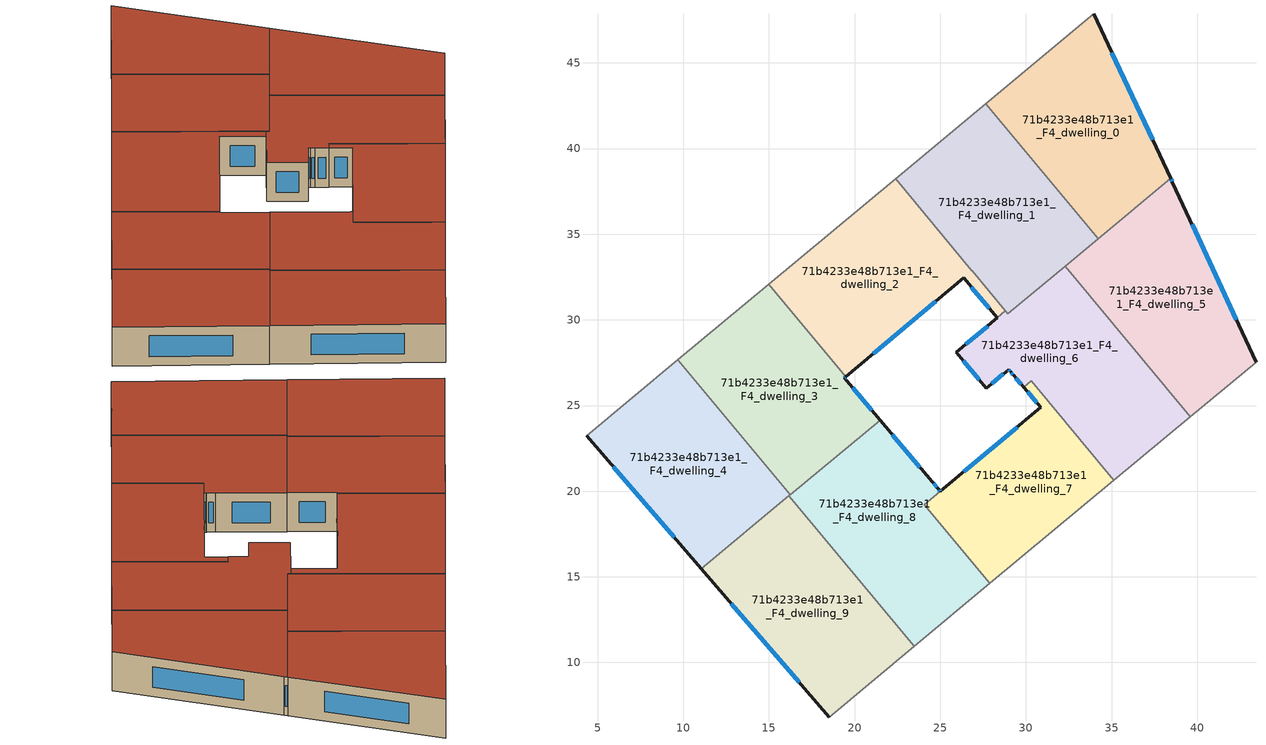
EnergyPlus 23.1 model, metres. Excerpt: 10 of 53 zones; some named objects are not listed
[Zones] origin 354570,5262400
71b4233e48b713e1_F4_dwelling_0
 floor to 71b4233e48b713e1_F3_dwelling_0 (EU_floor_Construction): 33.96,47.86 38.45,38.25 34.22,34.73 27.66,42.62 z12
 wall outside (EU_wall_Construction): 38.45,38.25 33.96,47.86 z12:15
 wall to 71b4233e48b713e1_F4_dwelling_1 (EU_wall_Construction): 27.66,42.62 34.22,34.73 z12:15
 wall adiabatic (EU_wall_Construction): 33.96,47.86 27.66,42.62 z12:15
 wall to 71b4233e48b713e1_F4_dwelling_5 (EU_wall_Construction): 34.22,34.73 38.45,38.25 z12:15
 window (EU_Window_Construction): 37.4,40.51 35.01,45.6 z12.7:14.3
 roof outside (EU_roof_Construction): 38.45,38.25 33.96,47.86 27.66,42.62 34.22,34.73 z15
71b4233e48b713e1_F4_dwelling_1
 floor to 71b4233e48b713e1_F3_dwelling_1 (EU_floor_Construction): 27.66,42.62 34.22,34.73 28.95,30.35 22.39,38.24 z12
 wall adiabatic (EU_wall_Construction): 27.66,42.62 22.39,38.24 z12:15
 wall to 71b4233e48b713e1_F4_dwelling_2 (EU_wall_Construction): 22.39,38.24 26.85,32.87 / 26.86,32.87 28.8,30.53 z12:15
 wall to 71b4233e48b713e1_F4_dwelling_6 (EU_wall_Construction): 28.8,30.52 28.95,30.35 32.29,33.13 z12:15
 wall to 71b4233e48b713e1_F4_dwelling_5 (EU_wall_Construction): 32.29,33.13 34.22,34.73 z12:15
 roof outside (EU_roof_Construction): 34.22,34.73 27.66,42.62 22.39,38.24 28.95,30.35 z15
71b4233e48b713e1_F4_dwelling_2
 floor to 71b4233e48b713e1_F3_dwelling_2 (EU_floor_Construction): 26.36,32.45 19.47,26.67 14.98,32.08 22.39,38.24 28.8,30.53 28.32,30.12 z12
 wall outside (EU_wall_Construction): 19.47,26.67 26.36,32.45 28.32,30.12 z12:15
 wall adiabatic (EU_wall_Construction): 22.39,38.24 14.98,32.08 z12:15
 wall to 71b4233e48b713e1_F4_dwelling_6 (EU_wall_Construction): 28.32,30.12 28.8,30.53 z12:15
 wall to 71b4233e48b713e1_F4_dwelling_3 (EU_wall_Construction): 14.98,32.08 19.47,26.67 z12:15
 window (EU_Window_Construction): 21.09,28.03 24.74,31.09 / 26.82,31.9 27.86,30.66 z12.7:14.3
 roof outside (EU_roof_Construction): 28.32,30.12 28.8,30.53 22.39,38.24 14.98,32.08 19.47,26.67 26.36,32.45 z15
71b4233e48b713e1_F4_dwelling_3
 floor to 71b4233e48b713e1_F3_dwelling_3 (EU_floor_Construction): 19.47,26.67 19.41,26.62 21.49,24.15 16.25,19.79 9.69,27.68 14.98,32.08 z12
 wall outside (EU_wall_Construction): 21.49,24.15 19.41,26.62 19.47,26.67 z12:15
 wall to 71b4233e48b713e1_F4_dwelling_4 (EU_wall_Construction): 9.69,27.68 16.25,19.79 z12:15
 wall adiabatic (EU_wall_Construction): 14.98,32.08 9.69,27.68 z12:15
 wall to 71b4233e48b713e1_F4_dwelling_8 (EU_wall_Construction): 16.25,19.79 21.49,24.15 z12:15
 window (EU_Window_Construction): 21,24.73 19.9,26.04 / 19.42,26.63 19.46,26.66 z12.7:14.3
 roof outside (EU_roof_Construction): 21.49,24.15 19.41,26.62 19.47,26.67 14.98,32.08 9.69,27.68 16.25,19.79 z15
71b4233e48b713e1_F4_dwelling_4
 floor to 71b4233e48b713e1_F3_dwelling_4 (EU_floor_Construction): 9.69,27.68 16.25,19.79 11.05,15.47 4.35,23.24 z12
 wall outside (EU_wall_Construction): 4.35,23.24 11.05,15.47 z12:15
 wall adiabatic (EU_wall_Construction): 9.69,27.68 4.35,23.24 z12:15
 wall to 71b4233e48b713e1_F4_dwelling_9 (EU_wall_Construction): 11.05,15.47 16.17,19.72 z12:15
 wall to 71b4233e48b713e1_F4_dwelling_8 (EU_wall_Construction): 16.17,19.72 16.25,19.79 z12:15
 window (EU_Window_Construction): 5.92,21.42 9.48,17.3 z12.7:14.3
 roof outside (EU_roof_Construction): 16.25,19.79 9.69,27.68 4.35,23.24 11.05,15.47 z15
71b4233e48b713e1_F4_dwelling_5
 floor to 71b4233e48b713e1_F3_dwelling_5 (EU_floor_Construction): 38.55,38.04 43.43,27.53 39.59,24.34 32.29,33.13 38.45,38.25 z12
 wall outside (EU_wall_Construction): 43.43,27.53 38.55,38.04 38.45,38.25 z12:15
 wall adiabatic (EU_wall_Construction): 39.59,24.34 43.43,27.53 z12:15
 wall to 71b4233e48b713e1_F4_dwelling_6 (EU_wall_Construction): 32.29,33.13 39.59,24.34 z12:15
 window (EU_Window_Construction): 38.53,38.09 38.48,38.2 / 42.29,30 39.7,35.57 z12.7:14.3
 roof outside (EU_roof_Construction): 43.43,27.53 38.55,38.04 38.45,38.25 32.29,33.13 39.59,24.34 z15
71b4233e48b713e1_F4_dwelling_6
 floor to 71b4233e48b713e1_F3_dwelling_6 (EU_floor_Construction): 32.29,33.13 39.59,24.34 35.13,20.63 30.3,26.44 29.86,26.07 29.28,26.75 29.1,26.97 29.09,26.99 28.99,27.1 27.7,26.02 25.94,28.1 28.33,30.11 28.32,30.12 28.8,30.53 28.95,30.35 z12
 wall outside (EU_wall_Construction): 28.32,30.12 28.33,30.11 25.94,28.1 27.7,26.02 28.99,27.1 29.09,26.99 29.1,26.97 29.28,26.75 29.86,26.07 z12:15
 wall adiabatic (EU_wall_Construction): 35.13,20.63 39.59,24.34 z12:15
 wall to 71b4233e48b713e1_F4_dwelling_7 (EU_wall_Construction): 29.86,26.07 30.3,26.44 35.13,20.63 z12:15
 window (EU_Window_Construction): 29.14,26.92 29.24,26.8 / 29.01,27.07 29.06,27.01 / 28,26.27 28.69,26.85 / 26.35,27.61 27.28,26.51 / 27.77,29.64 26.5,28.57 / 29.42,26.59 29.72,26.23 z12.7:14.3
 roof outside (EU_roof_Construction): 39.59,24.34 32.29,33.13 28.95,30.35 28.8,30.53 28.32,30.12 28.33,30.11 25.94,28.1 27.7,26.02 28.99,27.1 29.09,26.99 29.1,26.97 29.28,26.75 29.86,26.07 30.3,26.44 35.13,20.63 z15
71b4233e48b713e1_F4_dwelling_7
 floor to 71b4233e48b713e1_F3_dwelling_7 (EU_floor_Construction): 30.86,24.88 29.86,26.07 30.3,26.44 35.13,20.63 27.9,14.61 24.08,19.21 z12
 wall outside (EU_wall_Construction): 29.86,26.07 30.86,24.88 25.01,19.99 z12:15
 wall adiabatic (EU_wall_Construction): 27.9,14.61 35.13,20.63 z12:15
 wall to 71b4233e48b713e1_F4_dwelling_8 (EU_wall_Construction): 25.01,19.98 24.08,19.21 27.9,14.61 z12:15
 window (EU_Window_Construction): 29.48,23.73 26.38,21.14 / 30.09,25.79 30.62,25.16 z12.7:14.3
 roof outside (EU_roof_Construction): 35.13,20.63 30.3,26.44 29.86,26.07 30.86,24.88 24.08,19.21 27.9,14.61 z15
71b4233e48b713e1_F4_dwelling_8
 floor to 71b4233e48b713e1_F3_dwelling_8 (EU_floor_Construction): 24.52,20.55 24.89,20.13 24.91,20.1 25.01,19.98 24.08,19.21 27.9,14.61 23.48,10.93 16.17,19.72 21.49,24.15 z12
 wall outside (EU_wall_Construction): 25.01,19.98 24.91,20.1 24.89,20.13 24.52,20.55 21.49,24.15 z12:15
 wall adiabatic (EU_wall_Construction): 23.48,10.93 27.9,14.61 z12:15
 wall to 71b4233e48b713e1_F4_dwelling_9 (EU_wall_Construction): 16.17,19.72 23.48,10.93 z12:15
 window (EU_Window_Construction): 23.81,21.4 22.2,23.3 / 24.8,20.23 24.61,20.45 / 24.98,20.01 24.93,20.07 z12.7:14.3
 roof outside (EU_roof_Construction): 27.9,14.61 24.08,19.21 25.01,19.98 24.91,20.1 24.89,20.13 24.52,20.55 21.49,24.15 16.17,19.72 23.48,10.93 z15
71b4233e48b713e1_F4_dwelling_9
 floor to 71b4233e48b713e1_F3_dwelling_9 (EU_floor_Construction): 16.17,19.72 23.48,10.93 18.52,6.81 11.05,15.47 z12
 wall outside (EU_wall_Construction): 11.05,15.47 18.52,6.81 z12:15
 wall adiabatic (EU_wall_Construction): 18.52,6.81 23.48,10.93 z12:15
 window (EU_Window_Construction): 12.81,13.44 16.77,8.84 z12.7:14.3
 roof outside (EU_roof_Construction): 23.48,10.93 16.17,19.72 11.05,15.47 18.52,6.81 z15
[Building]
EU S2 Campaign: North Axis=0; Terrain=City; Solar Distribution=FullExterior
[Site:Location]
Budapest.Ferenc.Liszt.Intl.AP: Latitude=47.437; Longitude=19.256; Time Zone=1; Elevation=185
[SizingPeriod:WeatherFileDays]
AnnualSizingPeriod: Begin Month=1; Begin Day of Month=1; End Month=12; End Day of Month=31; Day of Week for Start Day=Monday; Use Weather File Daylight Saving Period=No; Use Weather File Rain and Snow Indicators=No
[MATERIAL]
EU_InternalMass_Material: Roughness=MediumRough; Thickness=0.1; Conductivity=1; Density=1800; Specific Heat=900; Thermal Absorptance=0.9; Solar Absorptance=0.7; Visible Absorptance=0.7
[MATERIAL:NOMASS] Roughness=MediumRough; Thermal Absorptance=0.9; Solar Absorptance=0.7; Visible Absorptance=0.7
Name | Thermal Resistance
EU_wall_NoMass | 0.832559
EU_roof_NoMass | 1.39638
EU_floor_NoMass | 0.872794
[WINDOWMATERIAL:SIMPLEGLAZINGSYSTEM]
EU_Window_SimpleGlazing: UFactor=2.79869; Solar Heat Gain Coefficient=0.75; Visible Transmittance=0.75
[CONSTRUCTION]
EU_wall_Construction: EU_wall_NoMass
EU_roof_Construction: EU_roof_NoMass
EU_floor_Construction: EU_floor_NoMass
EU_Window_Construction: EU_Window_SimpleGlazing
EU_InternalMass_Construction: EU_InternalMass_Material
[ZONE] Type=1; Multiplier=1; Ceiling Height=autocalculate; Floor Area=autocalculate; Part of Total Floor Area=Yes
Name | Volume
71b4233e48b713e1_F4_dwelling_0 | 210.93
71b4233e48b713e1_F4_dwelling_1 | 210.928
71b4233e48b713e1_F4_dwelling_2 | 208.517
71b4233e48b713e1_F4_dwelling_3 | 210.933
71b4233e48b713e1_F4_dwelling_4 | 210.947
71b4233e48b713e1_F4_dwelling_5 | 222.953
71b4233e48b713e1_F4_dwelling_6 | 220.913
71b4233e48b713e1_F4_dwelling_7 | 171.831
71b4233e48b713e1_F4_dwelling_8 | 216.653
71b4233e48b713e1_F4_dwelling_9 | 224.691
[INTERNALMASS] Construction=EU_InternalMass_Construction
Name | Zone or ZoneList | Surface Area
71b4233e48b713e1_F4_dwelling_0_EU_InternalMass | 71b4233e48b713e1_F4_dwelling_0 | 70.31
71b4233e48b713e1_F4_dwelling_1_EU_InternalMass | 71b4233e48b713e1_F4_dwelling_1 | 70.3094
71b4233e48b713e1_F4_dwelling_2_EU_InternalMass | 71b4233e48b713e1_F4_dwelling_2 | 69.5291
71b4233e48b713e1_F4_dwelling_3_EU_InternalMass | 71b4233e48b713e1_F4_dwelling_3 | 70.3113
71b4233e48b713e1_F4_dwelling_4_EU_InternalMass | 71b4233e48b713e1_F4_dwelling_4 | 70.3156
71b4233e48b713e1_F4_dwelling_5_EU_InternalMass | 71b4233e48b713e1_F4_dwelling_5 | 74.3177
71b4233e48b713e1_F4_dwelling_6_EU_InternalMass | 71b4233e48b713e1_F4_dwelling_6 | 73.6385
71b4233e48b713e1_F4_dwelling_7_EU_InternalMass | 71b4233e48b713e1_F4_dwelling_7 | 57.2735
71b4233e48b713e1_F4_dwelling_8_EU_InternalMass | 71b4233e48b713e1_F4_dwelling_8 | 72.2196
71b4233e48b713e1_F4_dwelling_9_EU_InternalMass | 71b4233e48b713e1_F4_dwelling_9 | 74.8907
[OTHEREQUIPMENT] Fuel Type=Electricity; Design Level Calculation Method=Watts/Area; Power per Zone Floor Area=1; Fraction Latent=0; Fraction Radiant=0; Fraction Lost=0; Carbon Dioxide Generation Rate=0; EndUse Subcategory=EU_Step8_InternalGains
Name | Zone or ZoneList or Space or SpaceList | Schedule
EU_Step8_InternalGain_71b4233e48b713e1_F4_dwelling_0_f000 | 71b4233e48b713e1_F4_dwelling_0 | EU_Step8_GainSchedule_71b4233e48b713e1_F4_dwelling_0_f000
EU_Step8_InternalGain_71b4233e48b713e1_F4_dwelling_1_f000 | 71b4233e48b713e1_F4_dwelling_1 | EU_Step8_GainSchedule_71b4233e48b713e1_F4_dwelling_1_f000
EU_Step8_InternalGain_71b4233e48b713e1_F4_dwelling_2_f000 | 71b4233e48b713e1_F4_dwelling_2 | EU_Step8_GainSchedule_71b4233e48b713e1_F4_dwelling_2_f000
EU_Step8_InternalGain_71b4233e48b713e1_F4_dwelling_3_f000 | 71b4233e48b713e1_F4_dwelling_3 | EU_Step8_GainSchedule_71b4233e48b713e1_F4_dwelling_3_f000
EU_Step8_InternalGain_71b4233e48b713e1_F4_dwelling_4_f000 | 71b4233e48b713e1_F4_dwelling_4 | EU_Step8_GainSchedule_71b4233e48b713e1_F4_dwelling_4_f000
EU_Step8_InternalGain_71b4233e48b713e1_F4_dwelling_5_f000 | 71b4233e48b713e1_F4_dwelling_5 | EU_Step8_GainSchedule_71b4233e48b713e1_F4_dwelling_5_f000
EU_Step8_InternalGain_71b4233e48b713e1_F4_dwelling_6_f000 | 71b4233e48b713e1_F4_dwelling_6 | EU_Step8_GainSchedule_71b4233e48b713e1_F4_dwelling_6_f000
EU_Step8_InternalGain_71b4233e48b713e1_F4_dwelling_7_f000 | 71b4233e48b713e1_F4_dwelling_7 | EU_Step8_GainSchedule_71b4233e48b713e1_F4_dwelling_7_f000
EU_Step8_InternalGain_71b4233e48b713e1_F4_dwelling_8_f000 | 71b4233e48b713e1_F4_dwelling_8 | EU_Step8_GainSchedule_71b4233e48b713e1_F4_dwelling_8_f000
EU_Step8_InternalGain_71b4233e48b713e1_F4_dwelling_9_f000 | 71b4233e48b713e1_F4_dwelling_9 | EU_Step8_GainSchedule_71b4233e48b713e1_F4_dwelling_9_f000
[ZONEVENTILATION:DESIGNFLOWRATE] Schedule=EU_AlwaysOn; Design Flow Rate Calculation Method=AirChanges/Hour; Air Changes per Hour=0.475469; Ventilation Type=Natural; Fan Pressure Rise=0; Fan Total Efficiency=1; Constant Term Coefficient=1; Temperature Term Coefficient=0; Velocity Term Coefficient=0; Velocity Squared Term Coefficient=0; Minimum Indoor Temperature=-100; Maximum Indoor Temperature=100; Delta Temperature=-100; Minimum Outdoor Temperature=-100; Maximum Outdoor Temperature=100; Maximum Wind Speed=40
Name | Zone or ZoneList or Space or SpaceList
EU_ConstantAir_71b4233e48b713e1_F4_dwelling_0 | 71b4233e48b713e1_F4_dwelling_0
EU_ConstantAir_71b4233e48b713e1_F4_dwelling_1 | 71b4233e48b713e1_F4_dwelling_1
EU_ConstantAir_71b4233e48b713e1_F4_dwelling_2 | 71b4233e48b713e1_F4_dwelling_2
EU_ConstantAir_71b4233e48b713e1_F4_dwelling_3 | 71b4233e48b713e1_F4_dwelling_3
EU_ConstantAir_71b4233e48b713e1_F4_dwelling_4 | 71b4233e48b713e1_F4_dwelling_4
EU_ConstantAir_71b4233e48b713e1_F4_dwelling_5 | 71b4233e48b713e1_F4_dwelling_5
EU_ConstantAir_71b4233e48b713e1_F4_dwelling_6 | 71b4233e48b713e1_F4_dwelling_6
EU_ConstantAir_71b4233e48b713e1_F4_dwelling_7 | 71b4233e48b713e1_F4_dwelling_7
EU_ConstantAir_71b4233e48b713e1_F4_dwelling_8 | 71b4233e48b713e1_F4_dwelling_8
EU_ConstantAir_71b4233e48b713e1_F4_dwelling_9 | 71b4233e48b713e1_F4_dwelling_9
[HVACTEMPLATE:ZONE:IDEALLOADSAIRSYSTEM] System Availability Schedule=EU_AlwaysOn; Maximum Heating Supply Air Temperature=50; Minimum Cooling Supply Air Temperature=13; Maximum Heating Supply Air Humidity Ratio=0.0156; Minimum Cooling Supply Air Humidity Ratio=0.0077; Heating Limit=NoLimit; Cooling Limit=NoLimit; Heating Availability Schedule=EU_AlwaysOn; Cooling Availability Schedule=EU_CoolingOff; Dehumidification Control Type=ConstantSensibleHeatRatio; Cooling Sensible Heat Ratio=0.7; Dehumidification Setpoint=60; Humidification Control Type=None; Humidification Setpoint=30; Outdoor Air Method=None; Outdoor Air Flow Rate per Person=0.00944; Outdoor Air Flow Rate per Zone Floor Area=0; Outdoor Air Flow Rate per Zone=0; Demand Controlled Ventilation Type=None; Outdoor Air Economizer Type=NoEconomizer; Heat Recovery Type=None; Sensible Heat Recovery Effectiveness=0.7; Latent Heat Recovery Effectiveness=0.65
Name | Template Thermostat
71b4233e48b713e1_F4_dwelling_0 | EU_HeatOnly_71b4233e48b713e1_F4_dwelling_0
71b4233e48b713e1_F4_dwelling_1 | EU_HeatOnly_71b4233e48b713e1_F4_dwelling_1
71b4233e48b713e1_F4_dwelling_2 | EU_HeatOnly_71b4233e48b713e1_F4_dwelling_2
71b4233e48b713e1_F4_dwelling_3 | EU_HeatOnly_71b4233e48b713e1_F4_dwelling_3
71b4233e48b713e1_F4_dwelling_4 | EU_HeatOnly_71b4233e48b713e1_F4_dwelling_4
71b4233e48b713e1_F4_dwelling_5 | EU_HeatOnly_71b4233e48b713e1_F4_dwelling_5
71b4233e48b713e1_F4_dwelling_6 | EU_HeatOnly_71b4233e48b713e1_F4_dwelling_6
71b4233e48b713e1_F4_dwelling_7 | EU_HeatOnly_71b4233e48b713e1_F4_dwelling_7
71b4233e48b713e1_F4_dwelling_8 | EU_HeatOnly_71b4233e48b713e1_F4_dwelling_8
71b4233e48b713e1_F4_dwelling_9 | EU_HeatOnly_71b4233e48b713e1_F4_dwelling_9
[SIZING:ZONE] Zone Cooling Design Supply Air Temperature Input Method=SupplyAirTemperature; Zone Cooling Design Supply Air Temperature=13; Zone Heating Design Supply Air Temperature Input Method=SupplyAirTemperature; Zone Heating Design Supply Air Temperature=50; Zone Cooling Design Supply Air Humidity Ratio=0.008; Zone Heating Design Supply Air Humidity Ratio=0.008; Cooling Design Air Flow Method=DesignDay; Cooling Design Air Flow Rate=0; Cooling Minimum Air Flow per Zone Floor Area=0.000762; Cooling Minimum Air Flow=0; Cooling Minimum Air Flow Fraction=0.2; Heating Design Air Flow Method=DesignDay; Heating Design Air Flow Rate=0; Heating Maximum Air Flow per Zone Floor Area=0.002032; Heating Maximum Air Flow=0.141576; Heating Maximum Air Flow Fraction=0.3; Account for Dedicated Outdoor Air System=No; Dedicated Outdoor Air System Control Strategy=NeutralSupplyAir; Dedicated Outdoor Air Low Setpoint Temperature for Design=autosize; Dedicated Outdoor Air High Setpoint Temperature for Design=autosize; Zone Load Sizing Method=Sensible Load Only No Latent Load; Zone Latent Cooling Design Supply Air Humidity Ratio Input Method=HumidityRatioDifference; Zone Cooling Design Supply Air Humidity Ratio Difference=0.005; Zone Latent Heating Design Supply Air Humidity Ratio Input Method=HumidityRatioDifference; Zone Humidification Design Supply Air Humidity Ratio Difference=0.005
71b4233e48b713e1_F4_dwelling_0; 71b4233e48b713e1_F4_dwelling_1; 71b4233e48b713e1_F4_dwelling_2; 71b4233e48b713e1_F4_dwelling_3; 71b4233e48b713e1_F4_dwelling_4; 71b4233e48b713e1_F4_dwelling_5; 71b4233e48b713e1_F4_dwelling_6; 71b4233e48b713e1_F4_dwelling_7; 71b4233e48b713e1_F4_dwelling_8; 71b4233e48b713e1_F4_dwelling_9
[SCHEDULE:CONSTANT]
Name | Hourly Value
EU_AlwaysOn | 1
EU_CoolingOff | 0
[SCHEDULE:FILE] Column Number=1; Rows to Skip at Top=0; Number of Hours of Data=8760; Column Separator=Comma; Interpolate to Timestep=No; Minutes per Item=60; Adjust Schedule for Daylight Savings=Yes
Name | File
EU_Step8_GainSchedule_71b4233e48b713e1_F4_dwelling_0_f000 | ../../schedules/71b4233e48b713e1/71b4233e48b713e1_F4_dwelling_0_f000_gain.csv
EU_Step8_GainSchedule_71b4233e48b713e1_F4_dwelling_1_f000 | ../../schedules/71b4233e48b713e1/71b4233e48b713e1_F4_dwelling_1_f000_gain.csv
EU_Step8_GainSchedule_71b4233e48b713e1_F4_dwelling_2_f000 | ../../schedules/71b4233e48b713e1/71b4233e48b713e1_F4_dwelling_2_f000_gain.csv
EU_Step8_GainSchedule_71b4233e48b713e1_F4_dwelling_3_f000 | ../../schedules/71b4233e48b713e1/71b4233e48b713e1_F4_dwelling_3_f000_gain.csv
EU_Step8_GainSchedule_71b4233e48b713e1_F4_dwelling_4_f000 | ../../schedules/71b4233e48b713e1/71b4233e48b713e1_F4_dwelling_4_f000_gain.csv
EU_Step8_GainSchedule_71b4233e48b713e1_F4_dwelling_5_f000 | ../../schedules/71b4233e48b713e1/71b4233e48b713e1_F4_dwelling_5_f000_gain.csv
EU_Step8_GainSchedule_71b4233e48b713e1_F4_dwelling_6_f000 | ../../schedules/71b4233e48b713e1/71b4233e48b713e1_F4_dwelling_6_f000_gain.csv
EU_Step8_GainSchedule_71b4233e48b713e1_F4_dwelling_7_f000 | ../../schedules/71b4233e48b713e1/71b4233e48b713e1_F4_dwelling_7_f000_gain.csv
EU_Step8_GainSchedule_71b4233e48b713e1_F4_dwelling_8_f000 | ../../schedules/71b4233e48b713e1/71b4233e48b713e1_F4_dwelling_8_f000_gain.csv
EU_Step8_GainSchedule_71b4233e48b713e1_F4_dwelling_9_f000 | ../../schedules/71b4233e48b713e1/71b4233e48b713e1_F4_dwelling_9_f000_gain.csv
